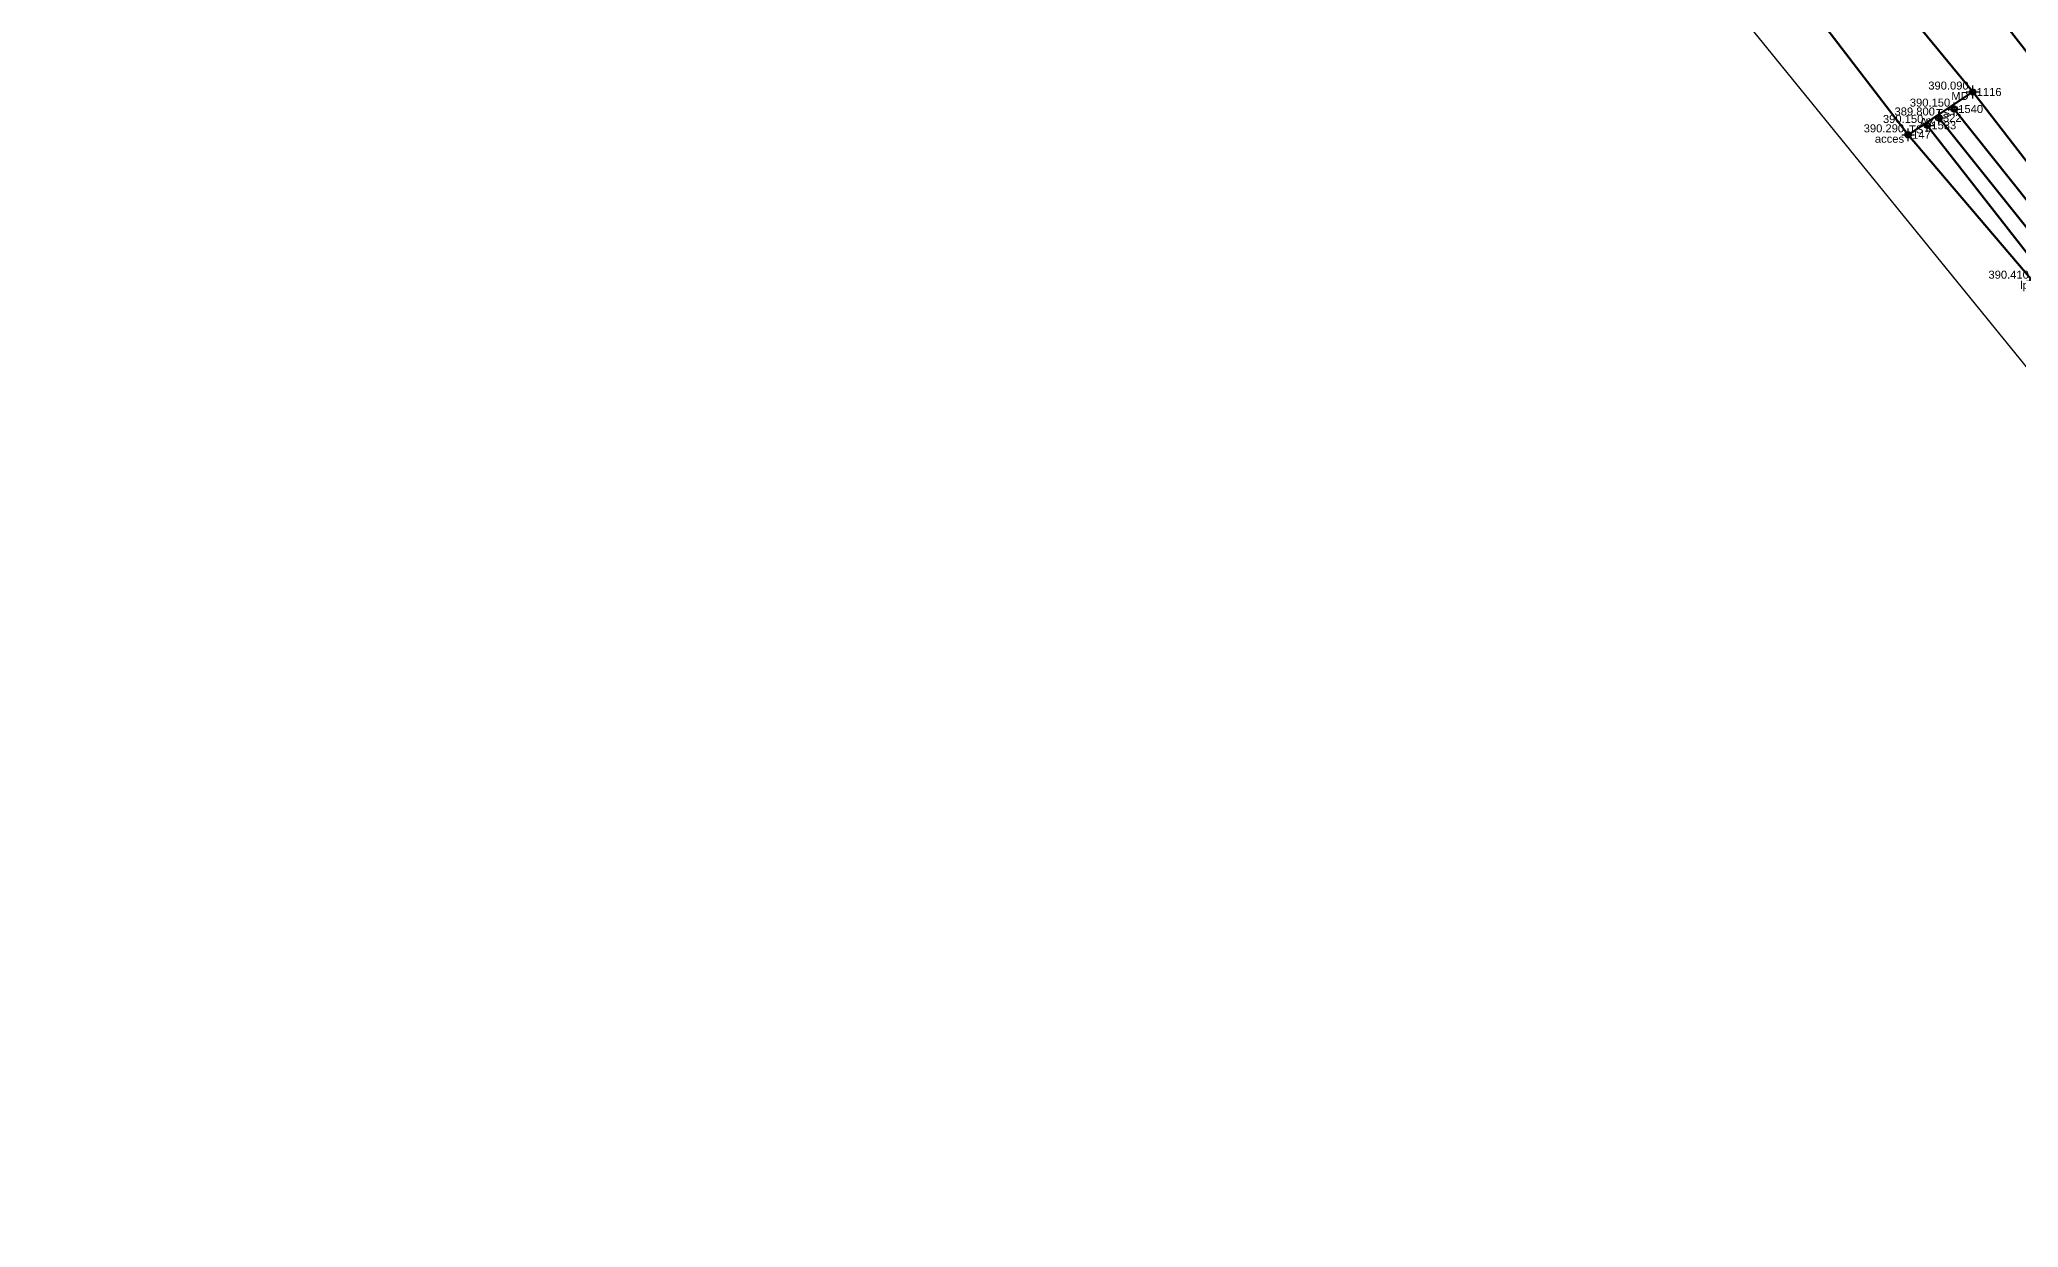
# Model space of a CAD drawing. Extents: x 396921 to 401273, y 555385 to 556691.
# Drawn here: x 400902.6 to 400964.5, y 555815.2 to 555852.3 of the extents above; entities that cross this region are included whole.
import ezdxf
from ezdxf.enums import TextEntityAlignment as Align

# ---------------------------------------------------------------- set-up
doc = ezdxf.new("R2010")
doc.units = 0
doc.header["$PDMODE"] = 34
doc.header["$PDSIZE"] = 0.2
for name, color, linetype in [('Boundary', 30, 'Continuous'), ('TOPO_CERC', 1, 'Continuous'), ('TOPO_CODE', 7, 'Continuous'), ('TOPO_ELEVATION', 7, 'Continuous'), ('TOPO_POINT_ID', 7, 'Continuous'), ('TOPO_POINTS', 7, 'Continuous'), ('TOPO_SYMBOL', 1, 'Continuous')]:
    doc.layers.add(name, color=color, linetype=linetype)
doc.layers.add('RO-LINES-LIN', color=7, linetype='Continuous', lineweight=25)
doc.styles.get("Standard").update_dxf_attribs({"font": 'arial.ttf'})

# ---------------------------------------------------------------- blocks, each defined once
blk = doc.blocks.new('PUNCTOPO')
at = {"layer": 'TOPO_CERC'}
blk.add_circle((0, 0), 0.25, dxfattribs=at)
at = {"layer": 'TOPO_SYMBOL'}
blk.add_point((0, 0), dxfattribs=at)

msp = doc.modelspace()

# ---------------------------------------------------------------- linework, layer by layer
at = {"layer": 'Boundary'}
msp.add_lwpolyline([(400914.139, 555918.105), (400906.84, 555905.254), (400912.723, 555893.057), (400924.923, 555886.414), (400948.808, 555861.635), (400966.696, 555839.61), (400988.509, 555807.328), (400999.853, 555778.651), (401007.816, 555755.408), (401009.294, 555747.397), (400987.444, 555710.636), (400981.654, 555699.793), (400974.272, 555671.989), (400967.31, 555636.754), (400954.879, 555594.443), (400950.6, 555586.957), (400923.284, 555564.028), (400916.223, 555556.649), (400872.547, 555519.805), (400845.339, 555491.107), (400810.831, 555455.028), (400778.653, 555432.442), (400779.421, 555422.723), (400782.27, 555419.966)], dxfattribs=at)
at = {"layer": 'RO-LINES-LIN', "lineweight": 100}
for points in [[(400926.358, 555917.661, 389.16), (400924.894, 555909.885, 389.28), (400938.756, 555885.63, 389.47), (400957.891, 555860.655, 389.89), (400979.166, 555833.418, 390.33), (400989.095, 555819.7, 390.55), (400993.406, 555811.068, 390.67), (401008.031, 555776.415, 391.31), (401016.456, 555748.76, 391.64), (401014.058, 555742.784, 391.83), (401000.415, 555718.017, 392.52), (400986.501, 555691.36, 393.45), (400983.537, 555680.832, 393.92), (400978.289, 555656.588, 394.58), (400966.796, 555609.71, 395.51)], [(400915.3, 555896.972, 389.5), (400922.281, 555902.009, 389.32), (400931.75, 555892.171, 389.27), (400937.405, 555883.476, 389.49), (400941.353, 555877.876, 389.57), (400947.342, 555870.682, 389.73), (400951.041, 555866.155, 389.78), (400956.109, 555859.694, 389.86), (400959.293, 555855.224, 389.98), (400963.043, 555850.645, 390.09), (400977.118, 555832.451, 390.27), (400987.865, 555818.424, 390.53), (400991.284, 555811.386, 390.66), (400996.31, 555798.494, 390.82), (400998.437, 555793.137, 390.91), (401006.146, 555775.774, 391.29), (401009.104, 555769.218, 391.43), (401013.91, 555747.784, 391.75)], [(400959.293, 555855.224, 389.98), (400957.798, 555853.515, 390.18), (400961.025, 555849.309, 390.29), (400963.043, 555850.645, 390.09)], [(400962.466, 555850.113, 390.15), (400962.466, 555850.113, 390.15), (400976.671, 555832.292, 390.21), (400987.426, 555818.022, 390.57)], [(400961.626, 555849.604, 390.15), (400961.626, 555849.603, 390.15), (400975.447, 555831.913, 390.56), (400986.443, 555817.227, 390.68), (400986.443, 555817.227, 390.68)], [(400987.077, 555817.591, 390.36), (400987.077, 555817.591, 390.36), (400976.089, 555832.221, 390.12), (400961.988, 555849.836, 389.8)], [(400961.025, 555849.309, 390.29), (400964.923, 555844.738, 390.41), (400974.907, 555832.213, 390.71), (400986.003, 555816.824, 390.72)]]:
    msp.add_polyline3d(points, dxfattribs=at)

# ---------------------------------------------------------------- block references
at = {"layer": 'TOPO_POINTS'}
ref = msp.add_blockref('PUNCTOPO', (400963.043, 555850.645, 390.09), dxfattribs=dict(at, xscale=0.25, yscale=0.25, zscale=0.25))
ref.add_attrib('POINT', '1116', dxfattribs={"layer": 'TOPO_POINT_ID', "height": 0.25}).set_placement((400963.168, 555850.645, 390.09), align=Align.MIDDLE_LEFT)
ref.add_attrib('ELEVATION', '390.090', dxfattribs={"layer": 'TOPO_ELEVATION', "height": 0.25}).set_placement((400962.918, 555850.645, 390.09), align=Align.BOTTOM_RIGHT)
ref.add_attrib('CODE', 'MD', dxfattribs={"layer": 'TOPO_CODE', "height": 0.25}).set_placement((400962.918, 555850.645, 390.09), align=Align.TOP_RIGHT)
ref = msp.add_blockref('PUNCTOPO', (400961.988, 555849.836, 389.8), dxfattribs=dict(at, xscale=0.25, yscale=0.25, zscale=0.25))
ref.add_attrib('POINT', '322', dxfattribs={"layer": 'TOPO_POINT_ID', "height": 0.25}).set_placement((400962.113, 555849.836, 389.8), align=Align.MIDDLE_LEFT)
ref.add_attrib('ELEVATION', '389.800', dxfattribs={"layer": 'TOPO_ELEVATION', "height": 0.25}).set_placement((400961.863, 555849.836, 389.8), align=Align.BOTTOM_RIGHT)
ref.add_attrib('CODE', 'AX', dxfattribs={"layer": 'TOPO_CODE', "height": 0.25}).set_placement((400961.863, 555849.836, 389.8), align=Align.TOP_RIGHT)
ref = msp.add_blockref('PUNCTOPO', (400962.466, 555850.113, 390.15), dxfattribs=dict(at, xscale=0.25, yscale=0.25, zscale=0.25))
ref.add_attrib('POINT', '1540', dxfattribs={"layer": 'TOPO_POINT_ID', "height": 0.25}).set_placement((400962.591, 555850.113, 390.15), align=Align.MIDDLE_LEFT)
ref.add_attrib('ELEVATION', '390.150', dxfattribs={"layer": 'TOPO_ELEVATION', "height": 0.25}).set_placement((400962.341, 555850.113, 390.15), align=Align.BOTTOM_RIGHT)
ref.add_attrib('CODE', 'TS', dxfattribs={"layer": 'TOPO_CODE', "height": 0.25}).set_placement((400962.341, 555850.113, 390.15), align=Align.TOP_RIGHT)
ref = msp.add_blockref('PUNCTOPO', (400961.025, 555849.309, 390.29), dxfattribs=dict(at, xscale=0.25, yscale=0.25, zscale=0.25))
ref.add_attrib('POINT', '147', dxfattribs={"layer": 'TOPO_POINT_ID', "height": 0.25}).set_placement((400961.15, 555849.309, 390.29), align=Align.MIDDLE_LEFT)
ref.add_attrib('ELEVATION', '390.290', dxfattribs={"layer": 'TOPO_ELEVATION', "height": 0.25}).set_placement((400960.9, 555849.309, 390.29), align=Align.BOTTOM_RIGHT)
ref.add_attrib('CODE', 'acces', dxfattribs={"layer": 'TOPO_CODE', "height": 0.25}).set_placement((400960.9, 555849.309, 390.29), align=Align.TOP_RIGHT)
ref = msp.add_blockref('PUNCTOPO', (400961.626, 555849.603, 390.15), dxfattribs=dict(at, xscale=0.25, yscale=0.25, zscale=0.25))
ref.add_attrib('POINT', '1533', dxfattribs={"layer": 'TOPO_POINT_ID', "height": 0.25}).set_placement((400961.751, 555849.603, 390.15), align=Align.MIDDLE_LEFT)
ref.add_attrib('ELEVATION', '390.150', dxfattribs={"layer": 'TOPO_ELEVATION', "height": 0.25}).set_placement((400961.501, 555849.603, 390.15), align=Align.BOTTOM_RIGHT)
ref.add_attrib('CODE', 'TS', dxfattribs={"layer": 'TOPO_CODE', "height": 0.25}).set_placement((400961.501, 555849.603, 390.15), align=Align.TOP_RIGHT)
ref = msp.add_blockref('PUNCTOPO', (400964.923, 555844.738, 390.41), dxfattribs=dict(at, xscale=0.25, yscale=0.25, zscale=0.25))
ref.add_attrib('POINT', '706', dxfattribs={"layer": 'TOPO_POINT_ID', "height": 0.25}).set_placement((400965.048, 555844.738, 390.41), align=Align.MIDDLE_LEFT)
ref.add_attrib('ELEVATION', '390.410', dxfattribs={"layer": 'TOPO_ELEVATION', "height": 0.25}).set_placement((400964.798, 555844.738, 390.41), align=Align.BOTTOM_RIGHT)
ref.add_attrib('CODE', 'lp', dxfattribs={"layer": 'TOPO_CODE', "height": 0.25}).set_placement((400964.798, 555844.738, 390.41), align=Align.TOP_RIGHT)

doc.saveas('drawing.dxf')
